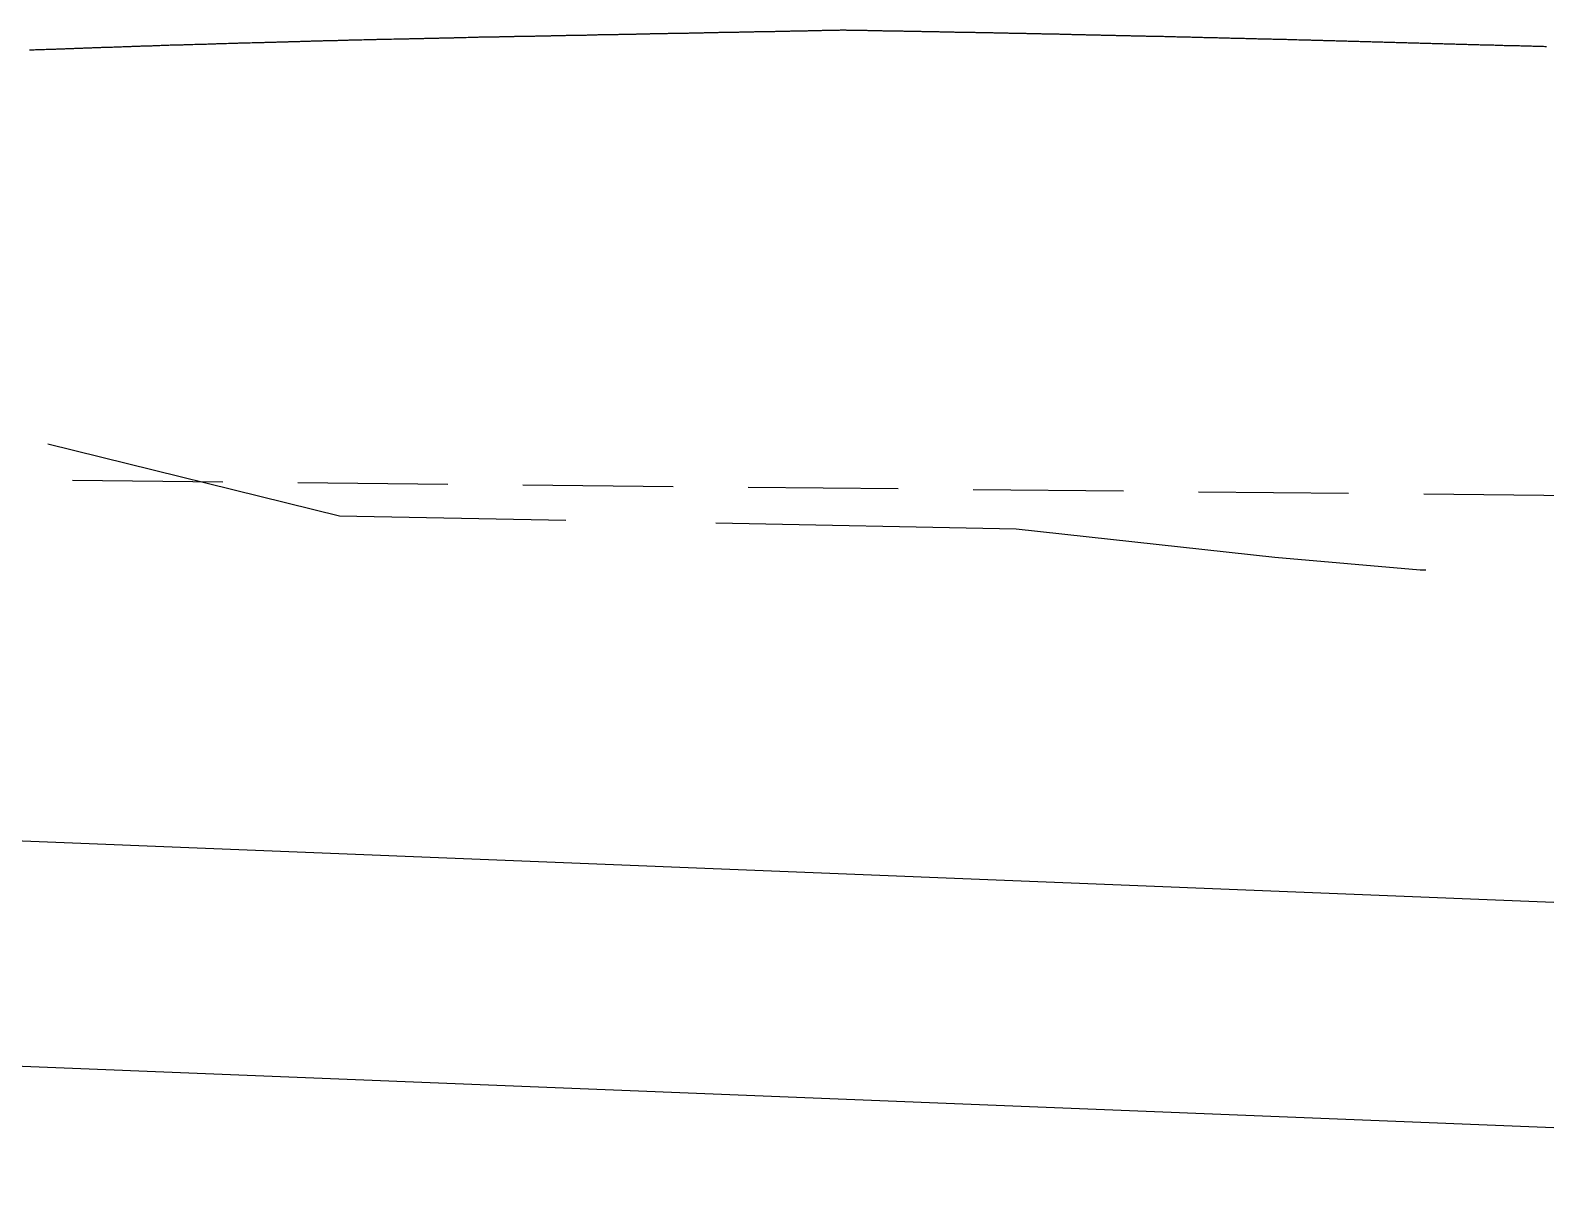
# Model space of a CAD drawing. Header units: metres. Extents: x 27 to 1668, y 87 to 577.
# Drawn here: x 146.41 to 171.64, y 336.6 to 356.09 of the extents above; entities that cross this region are included whole.
import ezdxf

# ---------------------------------------------------------------- set-up
doc = ezdxf.new("R2010")
doc.units = ezdxf.units.M
doc.linetypes.add('DASHED', pattern=[7.5, 5, -2.5])
doc.linetypes.add('HIDDEN', pattern=[3.75, 2.5, -1.25])
for name, color, linetype in [('c_Profile_design', 2, 'Continuous'), ('c_profile_existing', 251, 'DASHED'), ('c_swd_hgl', 150, 'HIDDEN'), ('C_SWD_PIPE_CL', 5, 'Continuous'), ('XREF', 7, 'Continuous')]:
    doc.layers.add(name, color=color, linetype=linetype)

# ---------------------------------------------------------------- blocks, each defined once
blk = doc.blocks.new('XD_SWD LS')
at = {"layer": 'c_Profile_design'}
for p, q in [((159.693, 356.082), (159.677, 356.081)), ((159.727, 356.082), (159.693, 356.082)), ((159.743, 356.083), (159.727, 356.082)), ((159.776, 356.083), (159.743, 356.083)), ((159.792, 356.084), (159.776, 356.083)), ((159.826, 356.084), (159.792, 356.084)), ((159.842, 356.085), (159.826, 356.084)), ((159.876, 356.085), (159.842, 356.085)), ((159.892, 356.086), (159.876, 356.085)), ((159.925, 356.086), (159.892, 356.086)), ((159.958, 356.086), (159.925, 356.086)), ((159.992, 356.086), (159.958, 356.086)), ((160.008, 356.085), (159.992, 356.086)), ((160.042, 356.085), (160.008, 356.085)), ((160.058, 356.084), (160.042, 356.085)), ((160.092, 356.084), (160.058, 356.084)), ((160.108, 356.083), (160.092, 356.084)), ((160.142, 356.083), (160.108, 356.083)), ((160.158, 356.082), (160.142, 356.083)), ((160.192, 356.082), (160.158, 356.082)), ((160.208, 356.081), (160.192, 356.082)), ((160.242, 356.081), (160.208, 356.081)), ((160.258, 356.081), (160.242, 356.081)), ((148.535, 355.83), (148.517, 355.828)), ((148.567, 355.83), (148.535, 355.83)), ((148.585, 355.831), (148.567, 355.83)), ((148.616, 355.831), (148.585, 355.831)), ((148.634, 355.833), (148.616, 355.831)), ((148.666, 355.833), (148.634, 355.833)), ((148.684, 355.834), (148.666, 355.833)), ((148.716, 355.834), (148.684, 355.834)), ((148.734, 355.836), (148.716, 355.834)), ((148.766, 355.836), (148.734, 355.836)), ((148.783, 355.837), (148.766, 355.836)), ((148.815, 355.837), (148.783, 355.837)), ((148.833, 355.839), (148.815, 355.837)), ((148.865, 355.839), (148.833, 355.839)), ((148.882, 355.84), (148.865, 355.839)), ((148.915, 355.84), (148.882, 355.84)), ((148.947, 355.841), (148.915, 355.84)), ((148.964, 355.842), (148.947, 355.841)), ((148.996, 355.842), (148.964, 355.842)), ((149.014, 355.843), (148.996, 355.842)), ((149.046, 355.844), (149.014, 355.843)), ((149.064, 355.845), (149.046, 355.844)), ((149.096, 355.845), (149.064, 355.845)), ((149.113, 355.846), (149.096, 355.845)), ((149.145, 355.847), (149.113, 355.846)), ((149.163, 355.848), (149.145, 355.847)), ((149.195, 355.848), (149.163, 355.848)), ((149.213, 355.849), (149.195, 355.848)), ((149.245, 355.85), (149.213, 355.849)), ((149.262, 355.851), (149.245, 355.85)), ((149.295, 355.851), (149.262, 355.851)), ((149.312, 355.852), (149.295, 355.851)), ((149.344, 355.852), (149.312, 355.852)), ((149.362, 355.854), (149.344, 355.852)), ((149.394, 355.854), (149.362, 355.854)), ((149.411, 355.855), (149.394, 355.854)), ((149.444, 355.855), (149.411, 355.855)), ((149.461, 355.857), (149.444, 355.855)), ((149.493, 355.857), (149.461, 355.857)), ((149.511, 355.858), (149.493, 355.857)), ((149.527, 355.859), (149.511, 355.858)), ((149.56, 355.859), (149.527, 355.859)), ((149.577, 355.861), (149.56, 355.859)), ((149.609, 355.861), (149.577, 355.861)), ((149.626, 355.862), (149.609, 355.861)), ((149.658, 355.862), (149.626, 355.862)), ((149.675, 355.863), (149.658, 355.862)), ((149.708, 355.864), (149.675, 355.863)), ((149.724, 355.865), (149.708, 355.864)), ((149.757, 355.865), (149.724, 355.865)), ((149.774, 355.866), (149.757, 355.865)), ((149.806, 355.866), (149.774, 355.866)), ((149.823, 355.868), (149.806, 355.866)), ((149.856, 355.868), (149.823, 355.868)), ((149.872, 355.869), (149.856, 355.868)), ((149.905, 355.869), (149.872, 355.869)), ((149.921, 355.87), (149.905, 355.869)), ((149.954, 355.871), (149.921, 355.87)), ((149.971, 355.872), (149.954, 355.871)), ((150.003, 355.872), (149.971, 355.872)), ((150.02, 355.873), (150.003, 355.872)), ((150.053, 355.873), (150.02, 355.873)), ((150.069, 355.874), (150.053, 355.873)), ((150.102, 355.875), (150.069, 355.874)), ((150.118, 355.876), (150.102, 355.875)), ((150.151, 355.876), (150.118, 355.876)), ((150.168, 355.877), (150.151, 355.876)), ((150.201, 355.877), (150.168, 355.877)), ((150.217, 355.878), (150.201, 355.877)), ((150.25, 355.879), (150.217, 355.878)), ((150.266, 355.88), (150.25, 355.879)), ((150.299, 355.88), (150.266, 355.88)), ((150.316, 355.881), (150.299, 355.88)), ((150.348, 355.881), (150.316, 355.881)), ((150.365, 355.882), (150.348, 355.881)), ((150.398, 355.883), (150.365, 355.882)), ((150.414, 355.884), (150.398, 355.883)), ((150.447, 355.884), (150.414, 355.884)), ((150.463, 355.885), (150.447, 355.884)), ((150.496, 355.885), (150.463, 355.885)), ((150.513, 355.886), (150.496, 355.885)), ((150.546, 355.887), (150.513, 355.886)), ((150.562, 355.888), (150.546, 355.887)), ((150.595, 355.888), (150.562, 355.888)), ((150.611, 355.889), (150.595, 355.888)), ((150.644, 355.889), (150.611, 355.889)), ((150.66, 355.89), (150.644, 355.889)), ((150.694, 355.891), (150.66, 355.89)), ((150.71, 355.892), (150.694, 355.891)), ((150.743, 355.892), (150.71, 355.892)), ((150.759, 355.893), (150.743, 355.892)), ((150.792, 355.893), (150.759, 355.893)), ((150.808, 355.894), (150.792, 355.893)), ((150.841, 355.895), (150.808, 355.894)), ((150.857, 355.896), (150.841, 355.895)), ((150.891, 355.896), (150.857, 355.896)), ((150.907, 355.897), (150.891, 355.896)), ((150.94, 355.897), (150.907, 355.897)), ((150.956, 355.898), (150.94, 355.897)), ((150.989, 355.898), (150.956, 355.898)), ((151.005, 355.899), (150.989, 355.898)), ((151.039, 355.9), (151.005, 355.899)), ((151.055, 355.901), (151.039, 355.9)), ((151.07, 355.902), (151.055, 355.901)), ((151.086, 355.903), (151.07, 355.902)), ((151.12, 355.903), (151.086, 355.903)), ((151.136, 355.904), (151.12, 355.903)), ((151.17, 355.904), (151.136, 355.904)), ((151.186, 355.905), (151.17, 355.904)), ((151.219, 355.905), (151.186, 355.905)), ((151.235, 355.907), (151.219, 355.905)), ((151.269, 355.907), (151.235, 355.907)), ((151.285, 355.908), (151.269, 355.907)), ((151.319, 355.908), (151.285, 355.908)), ((151.335, 355.909), (151.319, 355.908)), ((151.368, 355.909), (151.335, 355.909)), ((151.384, 355.91), (151.368, 355.909)), ((151.418, 355.91), (151.384, 355.91)), ((151.434, 355.911), (151.418, 355.91)), ((151.468, 355.911), (151.434, 355.911)), ((151.484, 355.912), (151.468, 355.911)), ((151.518, 355.913), (151.484, 355.912)), ((151.533, 355.914), (151.518, 355.913)), ((151.565, 355.916), (151.533, 355.914)), ((151.599, 355.916), (151.565, 355.916)), ((151.614, 355.917), (151.599, 355.916)), ((151.648, 355.917), (151.614, 355.917)), ((151.664, 355.918), (151.648, 355.917)), ((151.698, 355.918), (151.664, 355.918)), ((151.714, 355.919), (151.698, 355.918)), ((151.748, 355.919), (151.714, 355.919)), ((151.763, 355.92), (151.748, 355.919)), ((151.797, 355.92), (151.763, 355.92)), ((151.813, 355.921), (151.797, 355.92)), ((151.847, 355.921), (151.813, 355.921)), ((151.863, 355.922), (151.847, 355.921)), ((151.897, 355.922), (151.863, 355.922)), ((151.913, 355.923), (151.897, 355.922)), ((151.928, 355.924), (151.913, 355.923)), ((151.962, 355.925), (151.928, 355.924)), ((151.978, 355.926), (151.962, 355.925)), ((152.012, 355.926), (151.978, 355.926)), ((152.028, 355.927), (152.012, 355.926)), ((152.062, 355.927), (152.028, 355.927)), ((152.077, 355.928), (152.062, 355.927)), ((152.111, 355.928), (152.077, 355.928)), ((152.127, 355.929), (152.111, 355.928)), ((152.161, 355.929), (152.127, 355.929)), ((152.177, 355.93), (152.161, 355.929)), ((152.211, 355.93), (152.177, 355.93)), ((152.226, 355.931), (152.211, 355.93)), ((152.26, 355.931), (152.226, 355.931)), ((152.276, 355.932), (152.26, 355.931)), ((152.31, 355.932), (152.276, 355.932)), ((152.326, 355.933), (152.31, 355.932)), ((152.36, 355.933), (152.326, 355.933)), ((152.375, 355.934), (152.36, 355.933)), ((152.41, 355.934), (152.375, 355.934)), ((152.425, 355.935), (152.41, 355.934)), ((152.459, 355.936), (152.425, 355.935)), ((152.475, 355.937), (152.459, 355.936)), ((152.509, 355.937), (152.475, 355.937)), ((152.524, 355.938), (152.509, 355.937)), ((152.559, 355.938), (152.524, 355.938)), ((152.574, 355.939), (152.559, 355.938)), ((152.608, 355.939), (152.574, 355.939)), ((152.624, 355.94), (152.608, 355.939)), ((152.658, 355.94), (152.624, 355.94)), ((152.673, 355.941), (152.658, 355.94)), ((152.708, 355.941), (152.673, 355.941)), ((152.723, 355.942), (152.708, 355.941)), ((152.757, 355.942), (152.723, 355.942)), ((152.773, 355.943), (152.757, 355.942)), ((152.807, 355.943), (152.773, 355.943)), ((152.822, 355.944), (152.807, 355.943)), ((152.857, 355.944), (152.822, 355.944)), ((152.872, 355.945), (152.857, 355.944)), ((152.907, 355.945), (152.872, 355.945)), ((152.922, 355.946), (152.907, 355.945)), ((152.956, 355.946), (152.922, 355.946)), ((152.972, 355.947), (152.956, 355.946)), ((153.006, 355.947), (152.972, 355.947)), ((153.021, 355.948), (153.006, 355.947)), ((153.056, 355.948), (153.021, 355.948)), ((153.071, 355.949), (153.056, 355.948)), ((153.105, 355.949), (153.071, 355.949)), ((153.121, 355.95), (153.105, 355.949)), ((153.155, 355.951), (153.121, 355.95)), ((153.17, 355.952), (153.155, 355.951)), ((153.205, 355.952), (153.17, 355.952)), ((153.22, 355.953), (153.205, 355.952)), ((153.255, 355.953), (153.22, 355.953)), ((153.27, 355.954), (153.255, 355.953)), ((153.304, 355.954), (153.27, 355.954)), ((153.319, 355.955), (153.304, 355.954)), ((153.354, 355.955), (153.319, 355.955)), ((153.369, 355.956), (153.354, 355.955)), ((153.404, 355.956), (153.369, 355.956)), ((153.419, 355.957), (153.404, 355.956)), ((153.453, 355.957), (153.419, 355.957)), ((153.469, 355.958), (153.453, 355.957)), ((153.503, 355.958), (153.469, 355.958)), ((153.518, 355.959), (153.503, 355.958)), ((153.553, 355.959), (153.518, 355.959)), ((153.568, 355.96), (153.553, 355.959)), ((153.602, 355.96), (153.568, 355.96)), ((153.618, 355.961), (153.602, 355.96)), ((153.652, 355.961), (153.618, 355.961)), ((153.667, 355.962), (153.652, 355.961)), ((153.697, 355.964), (153.667, 355.962)), ((153.732, 355.964), (153.697, 355.964)), ((153.747, 355.965), (153.732, 355.964)), ((153.782, 355.965), (153.747, 355.965)), ((153.797, 355.966), (153.782, 355.965)), ((153.831, 355.966), (153.797, 355.966)), ((153.846, 355.967), (153.831, 355.966)), ((153.862, 355.968), (153.846, 355.967)), ((153.877, 355.969), (153.862, 355.968)), ((153.911, 355.969), (153.877, 355.969)), ((153.926, 355.97), (153.911, 355.969)), ((153.961, 355.97), (153.926, 355.97)), ((153.976, 355.971), (153.961, 355.97)), ((154.011, 355.971), (153.976, 355.971)), ((154.026, 355.972), (154.011, 355.971)), ((154.06, 355.972), (154.026, 355.972)), ((154.075, 355.972), (154.06, 355.972)), ((154.11, 355.972), (154.075, 355.972)), ((154.125, 355.973), (154.11, 355.972)), ((154.16, 355.973), (154.125, 355.973)), ((154.175, 355.974), (154.16, 355.973)), ((154.209, 355.974), (154.175, 355.974)), ((154.224, 355.975), (154.209, 355.974)), ((154.259, 355.975), (154.224, 355.975)), ((154.274, 355.976), (154.259, 355.975)), ((154.309, 355.976), (154.274, 355.976)), ((154.324, 355.977), (154.309, 355.976)), ((154.358, 355.977), (154.324, 355.977)), ((154.373, 355.978), (154.358, 355.977)), ((154.408, 355.978), (154.373, 355.978)), ((154.423, 355.979), (154.408, 355.978)), ((154.458, 355.979), (154.423, 355.979)), ((154.473, 355.98), (154.458, 355.979)), ((154.507, 355.98), (154.473, 355.98)), ((154.522, 355.981), (154.507, 355.98)), ((154.557, 355.981), (154.522, 355.981)), ((154.572, 355.982), (154.557, 355.981)), ((154.607, 355.982), (154.572, 355.982)), ((154.622, 355.983), (154.607, 355.982)), ((154.656, 355.983), (154.622, 355.983)), ((154.671, 355.984), (154.656, 355.983)), ((154.706, 355.984), (154.671, 355.984)), ((154.721, 355.985), (154.706, 355.984)), ((154.756, 355.985), (154.721, 355.985)), ((154.771, 355.985), (154.756, 355.985)), ((154.805, 355.985), (154.771, 355.985)), ((154.82, 355.986), (154.805, 355.985)), ((154.855, 355.986), (154.82, 355.986)), ((154.87, 355.987), (154.855, 355.986)), ((154.885, 355.988), (154.87, 355.987)), ((154.92, 355.988), (154.885, 355.988)), ((154.935, 355.989), (154.92, 355.988)), ((154.969, 355.989), (154.935, 355.989)), ((154.984, 355.99), (154.969, 355.989)), ((155.019, 355.99), (154.984, 355.99)), ((155.034, 355.991), (155.019, 355.99)), ((155.069, 355.991), (155.034, 355.991)), ((155.084, 355.992), (155.069, 355.991)), ((155.118, 355.992), (155.084, 355.992)), ((155.133, 355.993), (155.118, 355.992)), ((155.168, 355.993), (155.133, 355.993)), ((155.183, 355.994), (155.168, 355.993)), ((155.218, 355.994), (155.183, 355.994)), ((155.233, 355.995), (155.218, 355.994)), ((155.267, 355.995), (155.233, 355.995)), ((155.282, 355.996), (155.267, 355.995)), ((155.317, 355.996), (155.282, 355.996)), ((155.332, 355.997), (155.317, 355.996)), ((155.367, 355.997), (155.332, 355.997)), ((155.382, 355.998), (155.367, 355.997)), ((155.416, 355.998), (155.382, 355.998)), ((155.431, 355.998), (155.416, 355.998)), ((155.466, 355.998), (155.431, 355.998)), ((155.481, 355.999), (155.466, 355.998)), ((155.516, 355.999), (155.481, 355.999)), ((155.531, 356), (155.516, 355.999)), ((155.565, 356), (155.531, 356)), ((155.58, 356.001), (155.565, 356)), ((155.615, 356.001), (155.58, 356.001)), ((155.63, 356.002), (155.615, 356.001)), ((155.665, 356.002), (155.63, 356.002)), ((155.68, 356.003), (155.665, 356.002)), ((155.714, 356.003), (155.68, 356.003)), ((155.729, 356.004), (155.714, 356.003)), ((155.764, 356.004), (155.729, 356.004)), ((155.794, 356.006), (155.764, 356.004)), ((155.809, 356.007), (155.794, 356.006)), ((155.844, 356.007), (155.809, 356.007)), ((155.858, 356.008), (155.844, 356.007)), ((155.893, 356.008), (155.858, 356.008)), ((155.908, 356.008), (155.893, 356.008)), ((155.943, 356.009), (155.908, 356.008)), ((155.958, 356.009), (155.943, 356.009)), ((155.993, 356.009), (155.958, 356.009)), ((156.007, 356.01), (155.993, 356.009)), ((156.042, 356.01), (156.007, 356.01)), ((156.057, 356.011), (156.042, 356.01)), ((156.092, 356.011), (156.057, 356.011)), ((156.107, 356.012), (156.092, 356.011)), ((156.142, 356.012), (156.107, 356.012)), ((156.156, 356.013), (156.142, 356.012)), ((156.191, 356.013), (156.156, 356.013)), ((156.206, 356.014), (156.191, 356.013)), ((156.241, 356.014), (156.206, 356.014)), ((156.256, 356.015), (156.241, 356.014)), ((156.291, 356.015), (156.256, 356.015)), ((156.305, 356.016), (156.291, 356.015)), ((156.34, 356.016), (156.305, 356.016)), ((156.355, 356.017), (156.34, 356.016)), ((156.39, 356.017), (156.355, 356.017)), ((156.405, 356.018), (156.39, 356.017)), ((156.44, 356.018), (156.405, 356.018)), ((156.455, 356.018), (156.44, 356.018)), ((156.489, 356.018), (156.455, 356.018)), ((156.504, 356.019), (156.489, 356.018)), ((156.539, 356.019), (156.504, 356.019)), ((156.554, 356.02), (156.539, 356.019)), ((156.589, 356.02), (156.554, 356.02)), ((156.604, 356.021), (156.589, 356.02)), ((156.619, 356.022), (156.604, 356.021)), ((156.634, 356.023), (156.619, 356.022)), ((156.668, 356.023), (156.634, 356.023)), ((156.683, 356.024), (156.668, 356.023)), ((156.718, 356.024), (156.683, 356.024)), ((156.733, 356.025), (156.718, 356.024)), ((156.768, 356.025), (156.733, 356.025)), ((156.783, 356.026), (156.768, 356.025)), ((156.817, 356.026), (156.783, 356.026)), ((156.832, 356.026), (156.817, 356.026)), ((156.867, 356.026), (156.832, 356.026)), ((156.882, 356.027), (156.867, 356.026)), ((156.917, 356.027), (156.882, 356.027)), ((156.932, 356.028), (156.917, 356.027)), ((156.966, 356.028), (156.932, 356.028)), ((156.981, 356.029), (156.966, 356.028)), ((157.016, 356.029), (156.981, 356.029)), ((157.031, 356.03), (157.016, 356.029)), ((157.066, 356.03), (157.031, 356.03)), ((157.081, 356.031), (157.066, 356.03)), ((157.115, 356.031), (157.081, 356.031)), ((157.13, 356.032), (157.115, 356.031)), ((157.165, 356.032), (157.13, 356.032)), ((157.18, 356.033), (157.165, 356.032)), ((157.215, 356.033), (157.18, 356.033)), ((157.23, 356.033), (157.215, 356.033)), ((157.264, 356.033), (157.23, 356.033)), ((157.279, 356.034), (157.264, 356.033)), ((157.314, 356.034), (157.279, 356.034)), ((157.329, 356.035), (157.314, 356.034)), ((157.364, 356.035), (157.329, 356.035)), ((157.379, 356.036), (157.364, 356.035)), ((157.413, 356.036), (157.379, 356.036)), ((157.428, 356.037), (157.413, 356.036)), ((157.463, 356.037), (157.428, 356.037)), ((157.478, 356.038), (157.463, 356.037)), ((157.513, 356.038), (157.478, 356.038)), ((157.528, 356.039), (157.513, 356.038)), ((157.562, 356.039), (157.528, 356.039)), ((157.577, 356.04), (157.562, 356.039)), ((157.612, 356.04), (157.577, 356.04)), ((157.627, 356.041), (157.612, 356.04)), ((157.662, 356.041), (157.627, 356.041)), ((157.677, 356.041), (157.662, 356.041)), ((157.711, 356.041), (157.677, 356.041)), ((157.727, 356.042), (157.711, 356.041)), ((157.761, 356.042), (157.727, 356.042)), ((157.776, 356.043), (157.761, 356.042)), ((157.791, 356.044), (157.776, 356.043)), ((157.826, 356.044), (157.791, 356.044)), ((157.856, 356.046), (157.826, 356.044)), ((157.872, 356.047), (157.856, 356.046)), ((157.906, 356.047), (157.872, 356.047)), ((157.921, 356.048), (157.906, 356.047)), ((157.956, 356.048), (157.921, 356.048)), ((157.971, 356.049), (157.956, 356.048)), ((158.006, 356.049), (157.971, 356.049)), ((158.021, 356.05), (158.006, 356.049)), ((158.055, 356.05), (158.021, 356.05)), ((158.071, 356.05), (158.055, 356.05)), ((158.105, 356.05), (158.071, 356.05)), ((158.12, 356.051), (158.105, 356.05)), ((158.155, 356.051), (158.12, 356.051)), ((158.17, 356.052), (158.155, 356.051)), ((158.204, 356.052), (158.17, 356.052)), ((158.22, 356.053), (158.204, 356.052)), ((158.254, 356.053), (158.22, 356.053)), ((158.269, 356.054), (158.254, 356.053)), ((158.304, 356.054), (158.269, 356.054)), ((158.319, 356.055), (158.304, 356.054)), ((158.353, 356.055), (158.319, 356.055)), ((158.369, 356.056), (158.353, 356.055)), ((158.403, 356.056), (158.369, 356.056)), ((158.419, 356.057), (158.403, 356.056)), ((158.453, 356.057), (158.419, 356.057)), ((158.468, 356.058), (158.453, 356.057)), ((158.502, 356.058), (158.468, 356.058)), ((158.518, 356.059), (158.502, 356.058)), ((158.552, 356.059), (158.518, 356.059)), ((158.568, 356.06), (158.552, 356.059)), ((158.602, 356.06), (158.568, 356.06)), ((158.617, 356.061), (158.602, 356.06)), ((158.652, 356.061), (158.617, 356.061)), ((158.667, 356.061), (158.652, 356.061)), ((158.701, 356.061), (158.667, 356.061)), ((158.717, 356.062), (158.701, 356.061)), ((158.751, 356.062), (158.717, 356.062)), ((158.767, 356.063), (158.751, 356.062)), ((158.801, 356.063), (158.767, 356.063)), ((158.816, 356.064), (158.801, 356.063)), ((158.85, 356.064), (158.816, 356.064)), ((158.866, 356.065), (158.85, 356.064)), ((158.9, 356.065), (158.866, 356.065)), ((158.916, 356.066), (158.9, 356.065)), ((158.95, 356.066), (158.916, 356.066)), ((158.965, 356.067), (158.95, 356.066)), ((158.999, 356.067), (158.965, 356.067)), ((159.015, 356.068), (158.999, 356.067)), ((159.049, 356.068), (159.015, 356.068)), ((159.065, 356.069), (159.049, 356.068)), ((159.099, 356.069), (159.065, 356.069)), ((159.114, 356.07), (159.099, 356.069)), ((159.148, 356.07), (159.114, 356.07)), ((159.164, 356.071), (159.148, 356.07)), ((159.198, 356.071), (159.164, 356.071)), ((159.214, 356.072), (159.198, 356.071)), ((159.248, 356.072), (159.214, 356.072)), ((159.264, 356.073), (159.248, 356.072)), ((159.298, 356.073), (159.264, 356.073)), ((159.313, 356.074), (159.298, 356.073)), ((159.347, 356.074), (159.313, 356.074)), ((159.363, 356.075), (159.347, 356.074)), ((159.379, 356.075), (159.363, 356.075)), ((159.394, 356.076), (159.379, 356.075)), ((159.428, 356.076), (159.394, 356.076)), ((159.444, 356.077), (159.428, 356.076)), ((159.478, 356.077), (159.444, 356.077)), ((159.494, 356.078), (159.478, 356.077)), ((159.528, 356.078), (159.494, 356.078)), ((159.544, 356.079), (159.528, 356.078)), ((159.578, 356.079), (159.544, 356.079)), ((159.593, 356.08), (159.578, 356.079)), ((159.627, 356.08), (159.593, 356.08)), ((159.643, 356.081), (159.627, 356.08)), ((159.677, 356.081), (159.643, 356.081)), ((160.292, 356.08), (160.258, 356.081)), ((160.308, 356.08), (160.292, 356.08)), ((160.342, 356.08), (160.308, 356.08)), ((160.358, 356.079), (160.342, 356.08)), ((160.392, 356.079), (160.358, 356.079)), ((160.408, 356.078), (160.392, 356.079)), ((160.442, 356.078), (160.408, 356.078)), ((160.458, 356.077), (160.442, 356.078)), ((160.492, 356.077), (160.458, 356.077)), ((160.508, 356.076), (160.492, 356.077)), ((160.542, 356.076), (160.508, 356.076)), ((160.558, 356.075), (160.542, 356.076)), ((160.592, 356.075), (160.558, 356.075)), ((160.608, 356.074), (160.592, 356.075)), ((160.642, 356.074), (160.608, 356.074)), ((160.658, 356.074), (160.642, 356.074)), ((160.692, 356.073), (160.658, 356.074)), ((160.708, 356.073), (160.692, 356.073)), ((160.742, 356.073), (160.708, 356.073)), ((160.758, 356.072), (160.742, 356.073)), ((160.792, 356.072), (160.758, 356.072)), ((160.808, 356.071), (160.792, 356.072)), ((160.842, 356.071), (160.808, 356.071)), ((160.858, 356.07), (160.842, 356.071)), ((160.892, 356.07), (160.858, 356.07)), ((160.908, 356.069), (160.892, 356.07)), ((160.942, 356.069), (160.908, 356.069)), ((160.958, 356.068), (160.942, 356.069)), ((160.992, 356.068), (160.958, 356.068)), ((161.008, 356.067), (160.992, 356.068)), ((161.042, 356.067), (161.008, 356.067)), ((161.059, 356.066), (161.042, 356.067)), ((161.092, 356.066), (161.059, 356.066)), ((161.109, 356.065), (161.092, 356.066)), ((161.142, 356.065), (161.109, 356.065)), ((161.159, 356.065), (161.142, 356.065)), ((161.192, 356.065), (161.159, 356.065)), ((161.209, 356.064), (161.192, 356.065)), ((161.242, 356.064), (161.209, 356.064)), ((161.259, 356.063), (161.242, 356.064)), ((161.292, 356.063), (161.259, 356.063)), ((161.309, 356.062), (161.292, 356.063)), ((161.342, 356.062), (161.309, 356.062)), ((161.359, 356.061), (161.342, 356.062)), ((161.392, 356.061), (161.359, 356.061)), ((161.409, 356.06), (161.392, 356.061)), ((161.442, 356.06), (161.409, 356.06)), ((161.459, 356.059), (161.442, 356.06)), ((161.492, 356.059), (161.459, 356.059)), ((161.509, 356.058), (161.492, 356.059)), ((161.542, 356.058), (161.509, 356.058)), ((161.559, 356.057), (161.542, 356.058)), ((161.592, 356.057), (161.559, 356.057)), ((161.609, 356.056), (161.592, 356.057)), ((161.642, 356.056), (161.609, 356.056)), ((161.659, 356.055), (161.642, 356.056)), ((161.692, 356.055), (161.659, 356.055)), ((161.709, 356.054), (161.692, 356.055)), ((161.742, 356.054), (161.709, 356.054)), ((161.759, 356.053), (161.742, 356.054)), ((161.792, 356.053), (161.759, 356.053)), ((161.809, 356.052), (161.792, 356.053)), ((161.842, 356.052), (161.809, 356.052)), ((161.859, 356.052), (161.842, 356.052)), ((161.892, 356.051), (161.859, 356.052)), ((161.909, 356.051), (161.892, 356.051)), ((161.942, 356.051), (161.909, 356.051)), ((161.959, 356.05), (161.942, 356.051)), ((161.992, 356.05), (161.959, 356.05)), ((162.009, 356.049), (161.992, 356.05)), ((162.042, 356.049), (162.009, 356.049)), ((162.059, 356.048), (162.042, 356.049)), ((162.092, 356.048), (162.059, 356.048)), ((162.109, 356.047), (162.092, 356.048)), ((162.142, 356.047), (162.109, 356.047)), ((162.159, 356.046), (162.142, 356.047)), ((162.192, 356.046), (162.159, 356.046)), ((162.209, 356.045), (162.192, 356.046)), ((162.242, 356.045), (162.209, 356.045)), ((162.259, 356.044), (162.242, 356.045)), ((162.292, 356.044), (162.259, 356.044)), ((162.309, 356.043), (162.292, 356.044)), ((162.342, 356.043), (162.309, 356.043)), ((162.359, 356.042), (162.342, 356.043)), ((162.392, 356.042), (162.359, 356.042)), ((162.409, 356.041), (162.392, 356.042)), ((162.442, 356.041), (162.409, 356.041)), ((162.459, 356.04), (162.442, 356.041)), ((162.492, 356.04), (162.459, 356.04)), ((162.509, 356.039), (162.492, 356.04)), ((162.542, 356.039), (162.509, 356.039)), ((162.559, 356.038), (162.542, 356.039)), ((162.592, 356.038), (162.559, 356.038)), ((162.609, 356.037), (162.592, 356.038)), ((162.642, 356.037), (162.609, 356.037)), ((162.66, 356.036), (162.642, 356.037)), ((162.692, 356.036), (162.66, 356.036)), ((162.71, 356.035), (162.692, 356.036)), ((162.742, 356.035), (162.71, 356.035)), ((162.76, 356.034), (162.742, 356.035)), ((162.792, 356.034), (162.76, 356.034)), ((162.81, 356.033), (162.792, 356.034)), ((162.842, 356.033), (162.81, 356.033)), ((162.86, 356.032), (162.842, 356.033)), ((162.892, 356.032), (162.86, 356.032)), ((162.91, 356.031), (162.892, 356.032)), ((162.942, 356.031), (162.91, 356.031)), ((162.96, 356.03), (162.942, 356.031)), ((162.992, 356.03), (162.96, 356.03)), ((163.01, 356.029), (162.992, 356.03)), ((163.042, 356.029), (163.01, 356.029)), ((163.06, 356.028), (163.042, 356.029)), ((163.092, 356.028), (163.06, 356.028)), ((163.11, 356.027), (163.092, 356.028)), ((163.142, 356.027), (163.11, 356.027)), ((163.16, 356.026), (163.142, 356.027)), ((163.192, 356.026), (163.16, 356.026)), ((163.21, 356.025), (163.192, 356.026)), ((163.242, 356.025), (163.21, 356.025)), ((163.26, 356.024), (163.242, 356.025)), ((163.292, 356.024), (163.26, 356.024)), ((163.31, 356.023), (163.292, 356.024)), ((163.342, 356.023), (163.31, 356.023)), ((163.36, 356.022), (163.342, 356.023)), ((163.392, 356.022), (163.36, 356.022)), ((163.41, 356.021), (163.392, 356.022)), ((163.442, 356.021), (163.41, 356.021)), ((163.46, 356.02), (163.442, 356.021)), ((163.492, 356.02), (163.46, 356.02)), ((163.51, 356.019), (163.492, 356.02)), ((163.542, 356.019), (163.51, 356.019)), ((163.56, 356.018), (163.542, 356.019)), ((163.592, 356.018), (163.56, 356.018)), ((163.61, 356.017), (163.592, 356.018)), ((163.642, 356.017), (163.61, 356.017)), ((163.66, 356.016), (163.642, 356.017)), ((163.692, 356.015), (163.66, 356.016)), ((163.71, 356.015), (163.692, 356.015)), ((163.742, 356.014), (163.71, 356.015)), ((163.76, 356.013), (163.742, 356.014)), ((163.792, 356.013), (163.76, 356.013)), ((163.81, 356.012), (163.792, 356.013)), ((163.842, 356.012), (163.81, 356.012)), ((163.86, 356.011), (163.842, 356.012)), ((163.892, 356.011), (163.86, 356.011)), ((163.91, 356.01), (163.892, 356.011)), ((163.929, 356.009), (163.91, 356.01)), ((163.947, 356.008), (163.929, 356.009)), ((163.979, 356.008), (163.947, 356.008)), ((163.997, 356.007), (163.979, 356.008)), ((164.029, 356.007), (163.997, 356.007)), ((164.047, 356.006), (164.029, 356.007)), ((164.079, 356.006), (164.047, 356.006)), ((164.098, 356.005), (164.079, 356.006)), ((164.129, 356.005), (164.098, 356.005)), ((164.148, 356.004), (164.129, 356.005)), ((164.179, 356.004), (164.148, 356.004)), ((164.198, 356.003), (164.179, 356.004)), ((164.229, 356.003), (164.198, 356.003)), ((164.248, 356.002), (164.229, 356.003)), ((164.279, 356.002), (164.248, 356.002)), ((164.298, 356.001), (164.279, 356.002)), ((164.329, 356.001), (164.298, 356.001)), ((164.348, 356), (164.329, 356.001)), ((164.379, 356), (164.348, 356)), ((164.398, 355.999), (164.379, 356)), ((164.429, 355.999), (164.398, 355.999)), ((164.448, 355.998), (164.429, 355.999)), ((164.479, 355.997), (164.448, 355.998)), ((164.498, 355.996), (164.479, 355.997)), ((164.529, 355.996), (164.498, 355.996)), ((164.548, 355.995), (164.529, 355.996)), ((164.579, 355.995), (164.548, 355.995)), ((164.598, 355.994), (164.579, 355.995)), ((164.629, 355.994), (164.598, 355.994)), ((164.648, 355.993), (164.629, 355.994)), ((164.679, 355.993), (164.648, 355.993)), ((164.698, 355.992), (164.679, 355.993)), ((164.729, 355.992), (164.698, 355.992)), ((164.748, 355.991), (164.729, 355.992)), ((164.779, 355.991), (164.748, 355.991)), ((164.798, 355.99), (164.779, 355.991)), ((164.829, 355.99), (164.798, 355.99)), ((164.848, 355.989), (164.829, 355.99)), ((164.879, 355.989), (164.848, 355.989)), ((164.898, 355.988), (164.879, 355.989)), ((164.929, 355.987), (164.898, 355.988)), ((164.948, 355.986), (164.929, 355.987)), ((164.979, 355.986), (164.948, 355.986)), ((164.998, 355.985), (164.979, 355.986)), ((165.029, 355.985), (164.998, 355.985)), ((165.048, 355.984), (165.029, 355.985)), ((165.079, 355.984), (165.048, 355.984)), ((165.098, 355.983), (165.079, 355.984)), ((165.129, 355.983), (165.098, 355.983)), ((165.149, 355.982), (165.129, 355.983)), ((165.179, 355.982), (165.149, 355.982)), ((165.199, 355.981), (165.179, 355.982)), ((165.229, 355.981), (165.199, 355.981)), ((165.249, 355.98), (165.229, 355.981)), ((165.279, 355.98), (165.249, 355.98)), ((165.299, 355.978), (165.279, 355.98)), ((165.329, 355.978), (165.299, 355.978)), ((165.349, 355.977), (165.329, 355.978)), ((165.379, 355.977), (165.349, 355.977)), ((165.399, 355.976), (165.379, 355.977)), ((165.429, 355.976), (165.399, 355.976)), ((165.449, 355.975), (165.429, 355.976)), ((165.479, 355.975), (165.449, 355.975)), ((165.499, 355.974), (165.479, 355.975)), ((165.529, 355.974), (165.499, 355.974)), ((165.549, 355.973), (165.529, 355.974)), ((165.579, 355.973), (165.549, 355.973)), ((165.599, 355.972), (165.579, 355.973)), ((165.629, 355.971), (165.599, 355.972)), ((165.649, 355.97), (165.629, 355.971)), ((165.679, 355.97), (165.649, 355.97)), ((165.699, 355.969), (165.679, 355.97)), ((165.729, 355.969), (165.699, 355.969)), ((165.749, 355.968), (165.729, 355.969)), ((165.779, 355.968), (165.749, 355.968)), ((165.799, 355.967), (165.779, 355.968)), ((165.829, 355.967), (165.799, 355.967)), ((165.849, 355.966), (165.829, 355.967)), ((165.879, 355.965), (165.849, 355.966)), ((165.899, 355.964), (165.879, 355.965)), ((165.929, 355.964), (165.899, 355.964)), ((165.949, 355.963), (165.929, 355.964)), ((165.979, 355.963), (165.949, 355.963)), ((165.999, 355.962), (165.979, 355.963)), ((166.029, 355.962), (165.999, 355.962)), ((166.049, 355.961), (166.029, 355.962)), ((166.079, 355.961), (166.049, 355.961)), ((166.099, 355.96), (166.079, 355.961)), ((166.129, 355.959), (166.099, 355.96)), ((166.15, 355.958), (166.129, 355.959)), ((166.179, 355.958), (166.15, 355.958)), ((166.2, 355.957), (166.179, 355.958)), ((166.229, 355.957), (166.2, 355.957)), ((166.25, 355.956), (166.229, 355.957)), ((166.279, 355.956), (166.25, 355.956)), ((166.3, 355.955), (166.279, 355.956)), ((166.329, 355.955), (166.3, 355.955)), ((166.35, 355.954), (166.329, 355.955)), ((166.379, 355.953), (166.35, 355.954)), ((166.4, 355.952), (166.379, 355.953)), ((166.43, 355.952), (166.4, 355.952)), ((166.45, 355.951), (166.43, 355.952)), ((166.48, 355.951), (166.45, 355.951)), ((166.5, 355.95), (166.48, 355.951)), ((166.53, 355.95), (166.5, 355.95)), ((166.55, 355.949), (166.53, 355.95)), ((166.58, 355.948), (166.55, 355.949)), ((166.6, 355.947), (166.58, 355.948)), ((166.63, 355.947), (166.6, 355.947)), ((166.65, 355.946), (166.63, 355.947)), ((166.68, 355.946), (166.65, 355.946)), ((166.7, 355.945), (166.68, 355.946)), ((166.73, 355.945), (166.7, 355.945)), ((166.75, 355.944), (166.73, 355.945)), ((166.78, 355.944), (166.75, 355.944)), ((166.8, 355.942), (166.78, 355.944)), ((166.83, 355.942), (166.8, 355.942)), ((166.85, 355.941), (166.83, 355.942)), ((166.88, 355.941), (166.85, 355.941)), ((166.9, 355.94), (166.88, 355.941)), ((166.93, 355.94), (166.9, 355.94)), ((166.95, 355.939), (166.93, 355.94)), ((166.98, 355.938), (166.95, 355.939)), ((167, 355.937), (166.98, 355.938)), ((167.03, 355.937), (167, 355.937)), ((167.05, 355.936), (167.03, 355.937)), ((167.08, 355.936), (167.05, 355.936)), ((167.1, 355.935), (167.08, 355.936)), ((167.13, 355.935), (167.1, 355.935)), ((167.151, 355.934), (167.13, 355.935)), ((167.18, 355.933), (167.151, 355.934)), ((167.201, 355.932), (167.18, 355.933)), ((167.23, 355.932), (167.201, 355.932)), ((167.251, 355.931), (167.23, 355.932)), ((167.28, 355.931), (167.251, 355.931)), ((167.301, 355.93), (167.28, 355.931)), ((167.33, 355.93), (167.301, 355.93)), ((167.351, 355.928), (167.33, 355.93)), ((167.38, 355.928), (167.351, 355.928)), ((167.401, 355.927), (167.38, 355.928)), ((167.43, 355.927), (167.401, 355.927)), ((167.451, 355.926), (167.43, 355.927)), ((167.48, 355.926), (167.451, 355.926)), ((167.501, 355.925), (167.48, 355.926)), ((167.53, 355.924), (167.501, 355.925)), ((167.551, 355.923), (167.53, 355.924)), ((167.58, 355.923), (167.551, 355.923)), ((167.601, 355.922), (167.58, 355.923)), ((167.63, 355.922), (167.601, 355.922)), ((167.651, 355.921), (167.63, 355.922)), ((167.68, 355.92), (167.651, 355.921)), ((167.701, 355.919), (167.68, 355.92)), ((167.73, 355.919), (167.701, 355.919)), ((167.751, 355.918), (167.73, 355.919)), ((167.78, 355.918), (167.751, 355.918)), ((167.801, 355.917), (167.78, 355.918)), ((167.83, 355.916), (167.801, 355.917)), ((167.851, 355.915), (167.83, 355.916)), ((167.88, 355.915), (167.851, 355.915)), ((167.901, 355.914), (167.88, 355.915)), ((167.93, 355.914), (167.901, 355.914)), ((167.951, 355.913), (167.93, 355.914)), ((167.98, 355.913), (167.951, 355.913)), ((168.001, 355.911), (167.98, 355.913)), ((168.03, 355.911), (168.001, 355.911)), ((168.052, 355.91), (168.03, 355.911)), ((168.08, 355.91), (168.052, 355.91)), ((168.102, 355.909), (168.08, 355.91)), ((168.13, 355.908), (168.102, 355.909)), ((168.152, 355.907), (168.13, 355.908)), ((168.18, 355.907), (168.152, 355.907)), ((168.202, 355.906), (168.18, 355.907)), ((168.23, 355.906), (168.202, 355.906)), ((168.252, 355.905), (168.23, 355.906)), ((168.28, 355.904), (168.252, 355.905)), ((168.302, 355.903), (168.28, 355.904)), ((168.33, 355.903), (168.302, 355.903)), ((168.352, 355.902), (168.33, 355.903)), ((168.38, 355.902), (168.352, 355.902)), ((168.402, 355.901), (168.38, 355.902)), ((168.43, 355.9), (168.402, 355.901)), ((168.452, 355.899), (168.43, 355.9)), ((168.48, 355.899), (168.452, 355.899)), ((168.502, 355.898), (168.48, 355.899)), ((168.53, 355.898), (168.502, 355.898)), ((168.552, 355.896), (168.53, 355.898)), ((168.58, 355.896), (168.552, 355.896)), ((168.602, 355.895), (168.58, 355.896)), ((168.63, 355.895), (168.602, 355.895)), ((168.652, 355.894), (168.63, 355.895)), ((168.68, 355.894), (168.652, 355.894)), ((168.702, 355.892), (168.68, 355.894)), ((168.73, 355.892), (168.702, 355.892)), ((168.752, 355.891), (168.73, 355.892)), ((168.78, 355.891), (168.752, 355.891)), ((168.802, 355.89), (168.78, 355.891)), ((168.83, 355.889), (168.802, 355.89)), ((168.852, 355.888), (168.83, 355.889)), ((168.88, 355.888), (168.852, 355.888)), ((168.902, 355.887), (168.88, 355.888)), ((168.931, 355.887), (168.902, 355.887)), ((168.953, 355.885), (168.931, 355.887)), ((168.981, 355.885), (168.953, 355.885)), ((169.003, 355.884), (168.981, 355.885)), ((169.031, 355.884), (169.003, 355.884)), ((169.053, 355.883), (169.031, 355.884)), ((169.081, 355.882), (169.053, 355.883)), ((169.103, 355.881), (169.081, 355.882)), ((169.131, 355.881), (169.103, 355.881)), ((169.153, 355.88), (169.131, 355.881)), ((169.181, 355.88), (169.153, 355.88)), ((169.203, 355.878), (169.181, 355.88)), ((169.231, 355.878), (169.203, 355.878)), ((169.253, 355.877), (169.231, 355.878)), ((169.281, 355.877), (169.253, 355.877)), ((169.303, 355.875), (169.281, 355.877)), ((169.331, 355.875), (169.303, 355.875)), ((169.353, 355.874), (169.331, 355.875)), ((169.381, 355.874), (169.353, 355.874)), ((169.403, 355.873), (169.381, 355.874)), ((169.431, 355.872), (169.403, 355.873)), ((169.453, 355.871), (169.431, 355.872)), ((169.481, 355.871), (169.453, 355.871)), ((169.503, 355.87), (169.481, 355.871)), ((169.531, 355.87), (169.503, 355.87)), ((169.553, 355.868), (169.531, 355.87)), ((169.581, 355.868), (169.553, 355.868)), ((169.603, 355.867), (169.581, 355.868)), ((169.631, 355.867), (169.603, 355.867)), ((169.653, 355.865), (169.631, 355.867)), ((169.681, 355.865), (169.653, 355.865)), ((169.703, 355.864), (169.681, 355.865)), ((169.731, 355.864), (169.703, 355.864)), ((169.753, 355.863), (169.731, 355.864)), ((169.781, 355.862), (169.753, 355.863)), ((169.804, 355.861), (169.781, 355.862)), ((169.831, 355.861), (169.804, 355.861)), ((169.854, 355.86), (169.831, 355.861)), ((169.881, 355.859), (169.854, 355.86)), ((169.904, 355.858), (169.881, 355.859)), ((169.931, 355.858), (169.904, 355.858)), ((169.954, 355.857), (169.931, 355.858)), ((169.981, 355.857), (169.954, 355.857)), ((170.004, 355.855), (169.981, 355.857)), ((170.031, 355.855), (170.004, 355.855)), ((170.054, 355.854), (170.031, 355.855)), ((170.081, 355.854), (170.054, 355.854)), ((170.104, 355.853), (170.081, 355.854)), ((170.131, 355.853), (170.104, 355.853)), ((170.154, 355.851), (170.131, 355.853)), ((170.181, 355.851), (170.154, 355.851)), ((170.204, 355.85), (170.181, 355.851)), ((170.231, 355.85), (170.204, 355.85)), ((170.254, 355.849), (170.231, 355.85)), ((170.281, 355.849), (170.254, 355.849)), ((170.304, 355.848), (170.281, 355.849)), ((170.331, 355.848), (170.304, 355.848)), ((170.354, 355.846), (170.331, 355.848)), ((170.381, 355.846), (170.354, 355.846)), ((170.404, 355.845), (170.381, 355.846)), ((170.431, 355.845), (170.404, 355.845)), ((170.454, 355.844), (170.431, 355.845)), ((170.481, 355.844), (170.454, 355.844)), ((170.504, 355.842), (170.481, 355.844)), ((170.531, 355.842), (170.504, 355.842)), ((170.554, 355.841), (170.531, 355.842)), ((170.581, 355.841), (170.554, 355.841)), ((170.604, 355.84), (170.581, 355.841)), ((170.631, 355.84), (170.604, 355.84)), ((170.654, 355.838), (170.631, 355.84)), ((170.681, 355.838), (170.654, 355.838)), ((170.704, 355.837), (170.681, 355.838)), ((170.731, 355.837), (170.704, 355.837)), ((170.754, 355.836), (170.731, 355.837)), ((170.781, 355.836), (170.754, 355.836)), ((170.804, 355.834), (170.781, 355.836)), ((170.831, 355.834), (170.804, 355.834)), ((170.854, 355.833), (170.831, 355.834)), ((170.881, 355.833), (170.854, 355.833)), ((170.904, 355.832), (170.881, 355.833)), ((170.931, 355.832), (170.904, 355.832)), ((170.954, 355.83), (170.931, 355.832)), ((170.981, 355.83), (170.954, 355.83)), ((171.004, 355.829), (170.981, 355.83)), ((171.031, 355.829), (171.004, 355.829)), ((171.054, 355.828), (171.031, 355.829)), ((146.423, 355.754), (146.392, 355.754)), ((146.443, 355.756), (146.423, 355.754)), ((146.473, 355.756), (146.443, 355.756)), ((146.493, 355.758), (146.473, 355.756)), ((146.523, 355.758), (146.493, 355.758)), ((146.543, 355.759), (146.523, 355.758)), ((146.574, 355.76), (146.543, 355.759)), ((146.593, 355.761), (146.574, 355.76)), ((146.624, 355.762), (146.593, 355.761)), ((146.643, 355.763), (146.624, 355.762)), ((146.674, 355.764), (146.643, 355.763)), ((146.693, 355.765), (146.674, 355.764)), ((146.724, 355.765), (146.693, 355.765)), ((146.744, 355.767), (146.724, 355.765)), ((146.774, 355.767), (146.744, 355.767)), ((146.794, 355.769), (146.774, 355.767)), ((146.825, 355.769), (146.794, 355.769)), ((146.844, 355.77), (146.825, 355.769)), ((146.875, 355.771), (146.844, 355.77)), ((146.894, 355.772), (146.875, 355.771)), ((146.925, 355.773), (146.894, 355.772)), ((146.944, 355.774), (146.925, 355.773)), ((146.975, 355.774), (146.944, 355.774)), ((146.994, 355.776), (146.975, 355.774)), ((147.025, 355.776), (146.994, 355.776)), ((147.045, 355.778), (147.025, 355.776)), ((147.076, 355.778), (147.045, 355.778)), ((147.095, 355.779), (147.076, 355.778)), ((147.126, 355.78), (147.095, 355.779)), ((147.145, 355.781), (147.126, 355.78)), ((147.176, 355.781), (147.145, 355.781)), ((147.195, 355.783), (147.176, 355.781)), ((147.226, 355.783), (147.195, 355.783)), ((147.245, 355.785), (147.226, 355.783)), ((147.276, 355.785), (147.245, 355.785)), ((147.295, 355.786), (147.276, 355.785)), ((147.327, 355.787), (147.295, 355.786)), ((147.345, 355.788), (147.327, 355.787)), ((147.377, 355.788), (147.345, 355.788)), ((147.396, 355.79), (147.377, 355.788)), ((147.427, 355.79), (147.396, 355.79)), ((147.446, 355.792), (147.427, 355.79)), ((147.477, 355.792), (147.446, 355.792)), ((147.496, 355.793), (147.477, 355.792)), ((147.528, 355.794), (147.496, 355.793)), ((147.546, 355.795), (147.528, 355.794)), ((147.578, 355.795), (147.546, 355.795)), ((147.596, 355.797), (147.578, 355.795)), ((147.628, 355.797), (147.596, 355.797)), ((147.646, 355.799), (147.628, 355.797)), ((147.678, 355.799), (147.646, 355.799)), ((147.697, 355.8), (147.678, 355.799)), ((147.728, 355.801), (147.697, 355.8)), ((147.747, 355.802), (147.728, 355.801)), ((147.779, 355.802), (147.747, 355.802)), ((147.797, 355.804), (147.779, 355.802)), ((147.829, 355.804), (147.797, 355.804)), ((147.847, 355.805), (147.829, 355.804)), ((147.879, 355.806), (147.847, 355.805)), ((147.897, 355.807), (147.879, 355.806)), ((147.929, 355.807), (147.897, 355.807)), ((147.947, 355.809), (147.929, 355.807)), ((147.979, 355.809), (147.947, 355.809)), ((147.998, 355.81), (147.979, 355.809)), ((148.03, 355.811), (147.998, 355.81)), ((148.048, 355.812), (148.03, 355.811)), ((148.08, 355.812), (148.048, 355.812)), ((148.098, 355.814), (148.08, 355.812)), ((148.13, 355.814), (148.098, 355.814)), ((148.148, 355.815), (148.13, 355.814)), ((148.18, 355.816), (148.148, 355.815)), ((148.198, 355.817), (148.18, 355.816)), ((148.23, 355.818), (148.198, 355.817)), ((148.248, 355.819), (148.23, 355.818)), ((148.281, 355.819), (148.248, 355.819)), ((148.299, 355.82), (148.281, 355.819)), ((148.331, 355.821), (148.299, 355.82)), ((148.349, 355.822), (148.331, 355.821)), ((148.381, 355.822), (148.349, 355.822)), ((148.399, 355.824), (148.381, 355.822)), ((148.431, 355.824), (148.399, 355.824)), ((148.449, 355.825), (148.431, 355.824)), ((148.481, 355.826), (148.449, 355.825)), ((148.499, 355.827), (148.481, 355.826)), ((148.517, 355.828), (148.499, 355.827)), ((171.081, 355.828), (171.054, 355.828)), ((171.104, 355.826), (171.081, 355.828)), ((171.131, 355.826), (171.104, 355.826)), ((171.154, 355.825), (171.131, 355.826)), ((171.181, 355.825), (171.154, 355.825)), ((171.207, 355.825), (171.181, 355.825)), ((171.231, 355.824), (171.207, 355.825)), ((171.257, 355.824), (171.231, 355.824)), ((171.281, 355.822), (171.257, 355.824)), ((171.307, 355.822), (171.281, 355.822)), ((171.331, 355.821), (171.307, 355.822)), ((171.357, 355.821), (171.331, 355.821)), ((171.381, 355.82), (171.357, 355.821)), ((171.407, 355.82), (171.381, 355.82)), ((171.431, 355.818), (171.407, 355.82)), ((171.457, 355.818), (171.431, 355.818)), ((171.481, 355.817), (171.457, 355.818)), ((171.507, 355.817), (171.481, 355.817)), ((171.531, 355.815), (171.507, 355.817)), ((171.557, 355.815), (171.531, 355.815)), ((171.581, 355.814), (171.557, 355.815)), ((171.607, 355.814), (171.581, 355.814)), ((171.631, 355.813), (171.607, 355.814)), ((171.657, 355.813), (171.631, 355.813))]:
    blk.add_line(p, q, dxfattribs=at)
at = {"layer": 'c_profile_existing'}
for p, q in [((151.557, 347.997), (145.069, 349.596)), ((162.824, 347.782), (151.557, 347.997)), ((167.131, 347.31), (162.824, 347.782)), ((169.555, 347.098), (167.131, 347.31)), ((177.144, 347.276), (169.555, 347.098))]:
    blk.add_line(p, q, dxfattribs=at)
at = {"layer": 'c_swd_hgl'}
blk.add_line((202.11, 348.033), (121.663, 348.845), dxfattribs=at)
at = {"layer": 'C_SWD_PIPE_CL'}
for p, q in [((202.11, 340.35), (121.663, 343.568)), ((202.11, 340.35), (121.663, 343.568)), ((202.11, 336.6), (121.663, 339.818)), ((202.11, 336.6), (121.663, 339.818))]:
    blk.add_line(p, q, dxfattribs=at)

msp = doc.modelspace()

# ---------------------------------------------------------------- block references
at = {"layer": 'XREF'}
msp.add_blockref('XD_SWD LS', (0, 0), dxfattribs=at)

doc.saveas('drawing.dxf')
